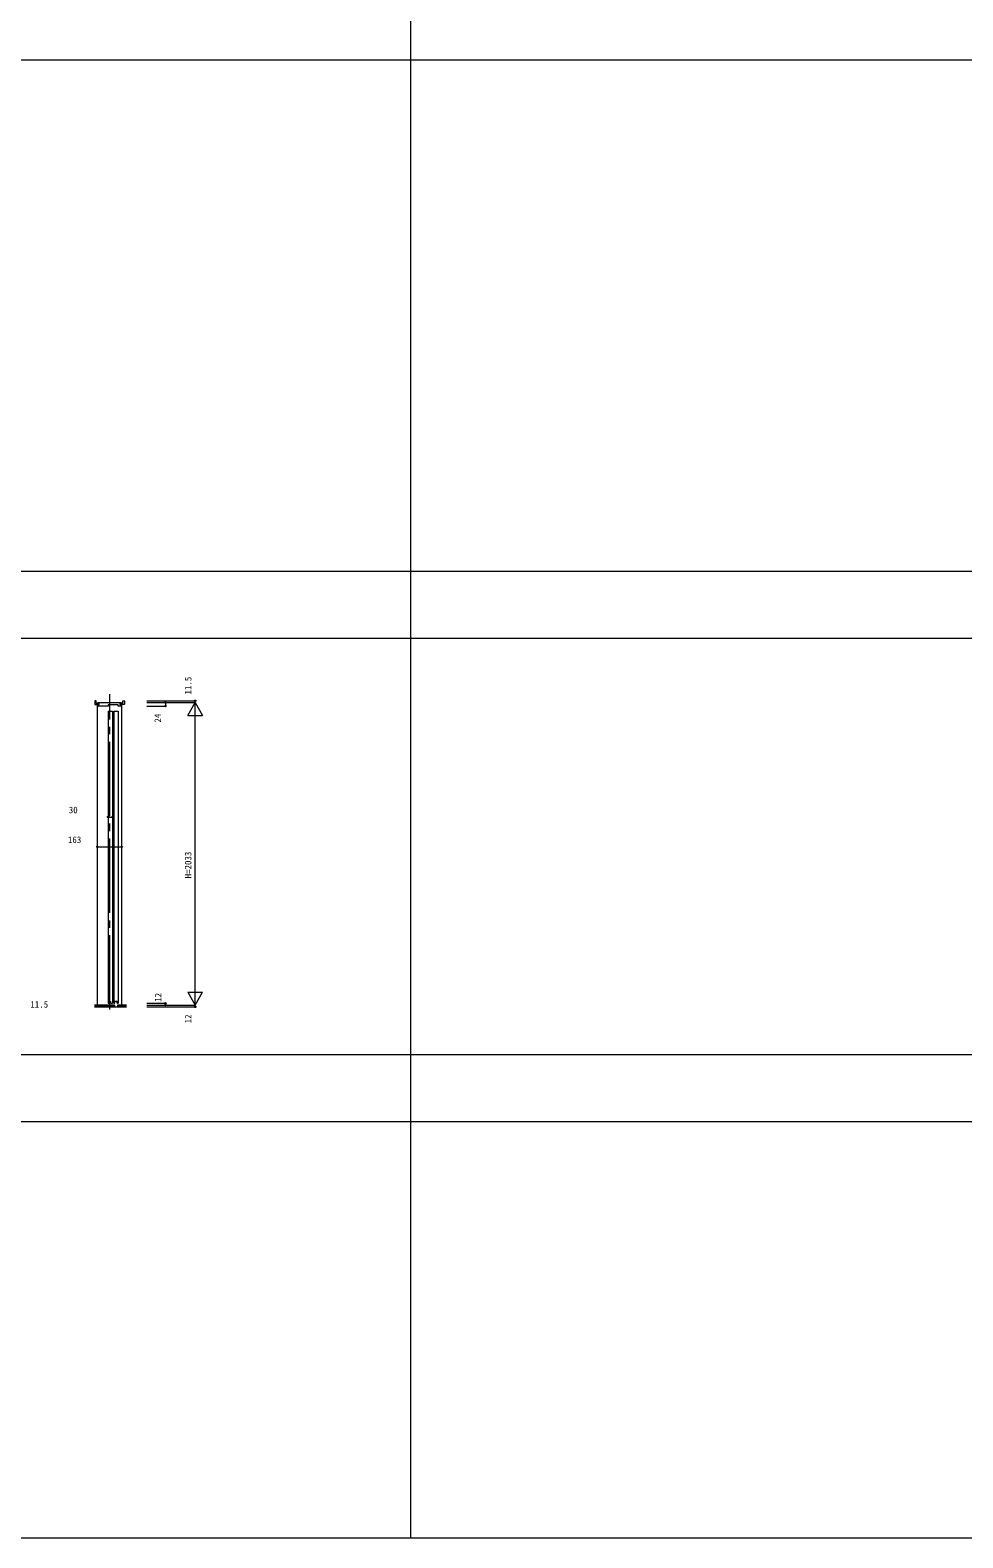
# Model space of a CAD drawing. Units: millimetres, scale not verified. Extents: x -14341 to 14341, y -10000 to 10000.
# Drawn here: x -5497 to 768, y -10000 to 130 of the extents above; entities that cross this region are included whole.
import ezdxf
from ezdxf.enums import TextEntityAlignment as Align

# ---------------------------------------------------------------- set-up
doc = ezdxf.new("R2010")
doc.units = ezdxf.units.MM
doc.header["$LTSCALE"] = 50
doc.linetypes.add('USER1', pattern=[13, 10, -1, 1, -1])
for name, color, linetype, lineweight in [('0-1_YKK_F1', 7, 'Continuous', 18), ('0-2_YKK_N1', 2, 'Continuous', 18), ('0-3_YKK_B1', 4, 'Continuous', 18), ('0-4_YKK_Z1', 7, 'Continuous', 18)]:
    doc.layers.add(name, color=color, linetype=linetype, lineweight=lineweight)
doc.styles.add('ＭＳ ゴシック', font='')
doc.styles.get('ＭＳ ゴシック').set_extended_font_data('MS Gothic')

msp = doc.modelspace()

# ---------------------------------------------------------------- linework, layer by layer
at = {"layer": '0-1_YKK_F1'}
for p, q in [((-2940.51, -10000), (-2940.51, 9500)), ((-14340.51, -70), (14159.49, -70)), ((-14340.51, -3505), (14159.49, -3505)), ((-14340.51, -3955), (14159.49, -3955)), ((-14340.51, -6752.5), (8459.49, -6752.5)), ((-14340.51, -7202.5), (8459.49, -7202.5)), ((-14340.51, -10000), (14340.51, -10000))]:
    msp.add_line(p, q, dxfattribs=at)
at = {"layer": '0-2_YKK_N1'}
for p, q in [((-4713.5, -4376.02), (-4388.5, -4376.02)), ((-4713.5, -4387.52), (-4388.5, -4387.52)), ((-4713.5, -4411.52), (-4588.5, -4411.52)), ((-4588.5, -4387.52), (-4588.5, -4411.52)), ((-4438.5, -4474.12), (-4388.5, -4387.52)), ((-4388.5, -4387.52), (-4388.5, -4376.02)), ((-4388.5, -6420.52), (-4388.5, -4387.52)), ((-4388.5, -4387.52), (-4338.5, -4474.12)), ((-4438.5, -4474.12), (-4338.5, -4474.12)), ((-4973.5, -5156.9), (-4943.5, -5156.9)), ((-5045, -5356.9), (-4882, -5356.9)), ((-4438.5, -6333.92), (-4338.5, -6333.92)), ((-4438.5, -6333.92), (-4388.5, -6420.52)), ((-4388.5, -6420.52), (-4338.5, -6333.92)), ((-4713.5, -6420.52), (-4388.5, -6420.52)), ((-4713.5, -6432.52), (-4388.5, -6432.52)), ((-4388.5, -6420.52), (-4388.5, -6432.52))]:
    msp.add_line(p, q, dxfattribs=at)
msp.add_lwpolyline([(-4713.5, -6408.52), (-4588.5, -6408.52), (-4588.5, -6420.52)], dxfattribs=at)
for centre in [(-4588.5, -4387.52), (-4588.5, -4411.52), (-4388.5, -4376.02), (-4973.5, -5156.9), (-4943.5, -5156.9), (-5045, -5356.9), (-4882, -5356.9), (-4588.5, -6408.52), (-4588.5, -6420.52), (-4388.5, -6432.52)]:
    msp.add_circle(centre, 5, dxfattribs=at)
at = {"layer": '0-3_YKK_B1'}
for p, q in [((-5063.5, -4378.02), (-5063.5, -4398.02)), ((-5045, -6420.52), (-5045, -4400.02)), ((-4973.5, -4446.02), (-4943.5, -4446.02)), ((-4973.5, -4446.02), (-4973.5, -6408.52)), ((-4948, -4403.12), (-4948, -4403.32)), ((-4943.5, -4446.02), (-4943.5, -6408.52)), ((-4935.5, -4446.02), (-4905.5, -4446.02)), ((-4935.5, -4446.02), (-4935.5, -6408.52)), ((-4905.5, -4446.02), (-4905.5, -6408.52)), ((-4884.5, -4400.52), (-4884.5, -4409.52)), ((-4882, -6420.52), (-4882, -4400.02)), ((-4863.5, -4378.02), (-4863.5, -4398.02)), ((-4973.5, -6408.52), (-4963, -6408.52)), ((-4963, -6408.52), (-4963, -6395.52)), ((-4963, -6395.52), (-4954, -6395.52)), ((-4954, -6408.52), (-4954, -6395.52)), ((-4954, -6408.52), (-4943.5, -6408.52)), ((-4935.5, -6408.52), (-4929, -6408.52)), ((-4929, -6408.52), (-4929, -6394.52)), ((-4929, -6394.52), (-4912, -6394.52)), ((-4912, -6408.52), (-4912, -6394.52)), ((-4912, -6408.52), (-4905.5, -6408.52))]:
    msp.add_line(p, q, dxfattribs=at)
for points in [[(-5052.5, -4393.02), (-5052.5, -4376.02), (-5061.5, -4376.02)], [(-5061.5, -4400.02), (-5038.5, -4400.02), (-5038.5, -4393.02), (-5052.5, -4393.02)], [(-5042.5, -4409.52), (-5042.5, -4400.52), (-5035.5, -4400.52), (-5033, -4400.52), (-5033, -4392.82), (-5041.5, -4392.82), (-5042.5, -4391.82), (-5042.5, -4387.52), (-4884.5, -4387.52), (-4884.5, -4391.82), (-4885.5, -4392.82), (-4894, -4392.82), (-4894, -4400.52), (-4891.5, -4400.52), (-4884.5, -4400.52)], [(-4886.5, -4411.52), (-4905.4, -4411.52), (-4905.9, -4411.02), (-4905.9, -4403.12), (-4931, -4403.12), (-4948, -4403.12), (-4973.1, -4403.12), (-4973.1, -4411.02), (-4973.6, -4411.52), (-5040.5, -4411.52)], [(-4865.5, -4400.02), (-4888.5, -4400.02), (-4888.5, -4393.02), (-4874.5, -4393.02)], [(-4874.5, -4393.02), (-4874.5, -4376.02), (-4865.5, -4376.02)]]:
    msp.add_lwpolyline(points, dxfattribs=at)
for centre, start, end in [((-5061.5, -4378.02), 90, 180), ((-5061.5, -4398.02), 180, 270), ((-5040.5, -4409.52), 180, 270), ((-4886.5, -4409.52), 270, 0), ((-4865.5, -4378.02), 0, 90), ((-4865.5, -4398.02), 270, 0)]:
    msp.add_arc(centre, 2, start, end, dxfattribs=at)
at = {"layer": '0-4_YKK_Z1', "linetype": 'USER1'}
msp.add_line((-4962.5, -6451.2), (-4962.5, -4332.47), dxfattribs=at)
at = {"layer": '0-4_YKK_Z1'}
for p, q in [((-4931.5, -6420.52), (-5065.5, -6420.52)), ((-4931.5, -6423.52), (-5065.5, -6423.52)), ((-4931.5, -6426.52), (-5065.5, -6426.52)), ((-4931.5, -6429.52), (-5065.5, -6429.52)), ((-5065.5, -6432.52), (-4849.5, -6432.52)), ((-4931.5, -6420.52), (-4931.5, -6432.52)), ((-4909.5, -6420.52), (-4909.5, -6432.52)), ((-4849.5, -6420.52), (-4909.5, -6420.52)), ((-4849.5, -6423.52), (-4909.5, -6423.52)), ((-4849.5, -6426.52), (-4909.5, -6426.52)), ((-4849.5, -6429.52), (-4909.5, -6429.52))]:
    msp.add_line(p, q, dxfattribs=at)

# ---------------------------------------------------------------- texts
at = {"layer": '0-2_YKK_N1', "color": 7, "style": 'ＭＳ ゴシック'}
for s, p in [('11.5', (-4400.5, -4333.68)), ('24', (-4605.38, -4522.05)), ('H=2033', (-4400.5, -5569.02)), ('12', (-4602.28, -6398.21)), ('12', (-4400.5, -6543.18))]:
    msp.add_text(s, height=43.99, rotation=90, dxfattribs=at).set_placement(p, align=Align.BOTTOM_LEFT)
for s, p in [('30', (-5237.44, -5144.9)), ('163', (-5243.18, -5344.9)), ('11.5', (-5495.73, -6450.5))]:
    msp.add_text(s, height=43.99, dxfattribs=at).set_placement(p, align=Align.BOTTOM_LEFT)

doc.saveas('drawing.dxf')
